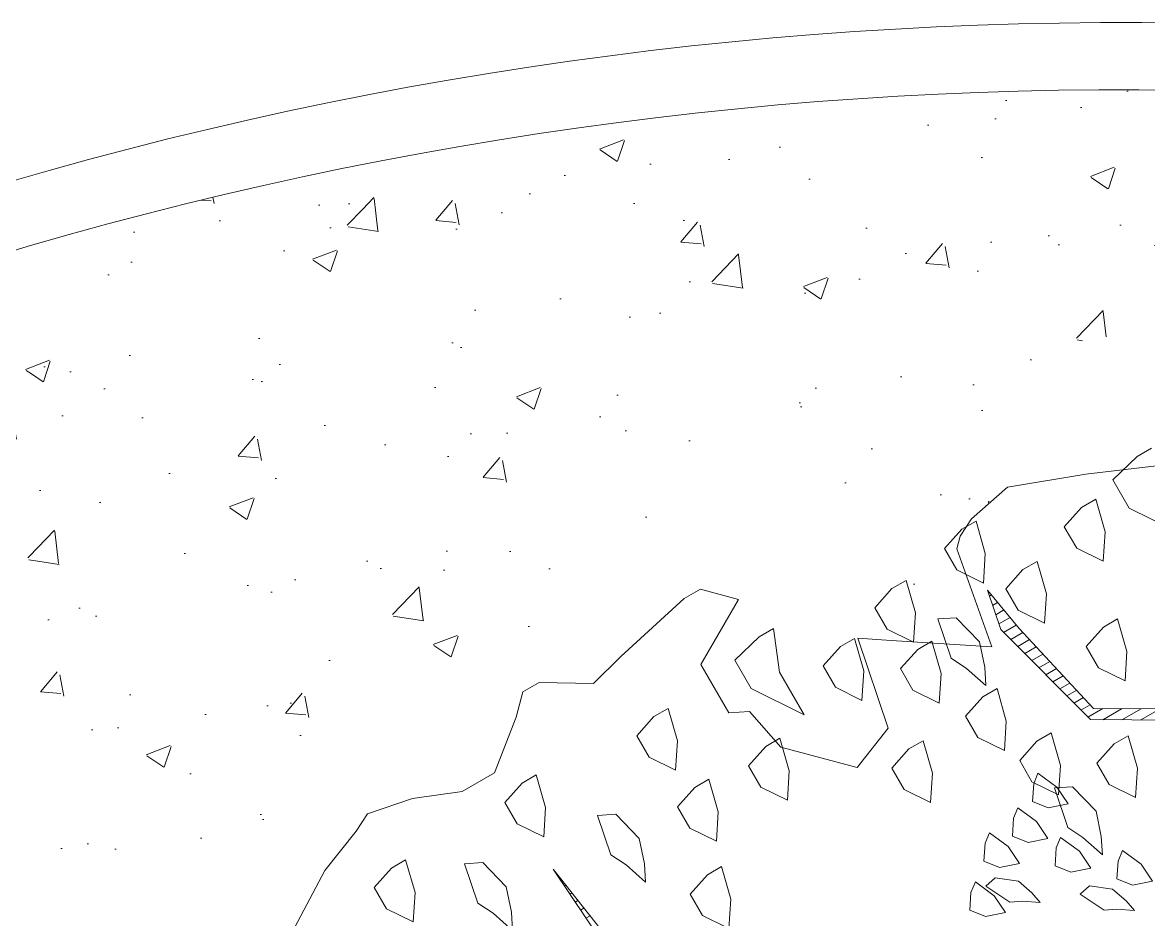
# Model space of a CAD drawing. Header units: metres. Extents: x 12093 to 20303, y 514 to 1412.
# Drawn here: x 19749.478 to 19751.153, y 697.43 to 698.763 of the extents above; entities that cross this region are included whole.
import ezdxf

# ---------------------------------------------------------------- set-up
doc = ezdxf.new("R2010")
doc.units = ezdxf.units.M
for name, color, linetype, lineweight in [('ARBOLES', 52, 'Continuous', 13), ('grass', 64, 'Continuous', 13), ('Layer2', 43, 'Continuous', 20)]:
    doc.layers.add(name, color=color, linetype=linetype, lineweight=lineweight)
pattern_1 = [(50, (19136.99335, 73.14804), (0.36436934, -0.03187817), [0.0381, -0.4191]), (355, (19136.99335, 73.14804), (-0.07048565, 0.38211329), [0.03048, -0.33528]), (100.451, (19137.0237, 73.1454), (0.293885, 0.35023338), [0.03238, -0.35618]), (46.1842, (19136.99335, 73.24964), (0.54215808, -0.08408466), [0.05715, -0.62865]), (96.6356, (19137.03853, 73.24264), (0.47480847, 0.4948511), [0.04857, -0.53427]), (351.184, (19136.99335, 73.24964), (0.4748092, 0.49485024), [0.04572, -0.50292]), (21, (19137.04415, 73.22424), (0.30322976, -0.20453104), [0.0381, -0.4191]), (326, (19137.04415, 73.22424), (0.12360406, 0.36837593), [0.03048, -0.33528]), (71.4514, (19137.06942, 73.2072), (0.42683298, 0.16384572), [0.03238, -0.35618]), (37.5, (19136.99335, 73.14804), (0.006177207, 0.169110078), [0, -0.331216, 0, -0.34036, 0, -0.33655]), (7.5, (19136.99335, 73.14804), (0.133639325, 0.20036115), [0, -0.194056, 0, -0.323596, 0, -0.12827]), (327.5, (19136.88007, 73.14804), (0.27118119, -0.011457488), [0, -0.127, 0, -0.39624, 0, -0.52578]), (317.5, (19136.82927, 73.14804), (0.29625836, 0.05085298), [0, -0.1651, 0, -0.263144, 0, -0.37338])]

# ---------------------------------------------------------------- blocks, each defined once
blk = doc.blocks.new('ghgfghgh')
at = {"layer": 'ARBOLES', "lineweight": 20}
for p, q in [((20001.1866, 665.105), (20001.2163, 665.0689)), ((20001.1992, 665.0679), (20001.1866, 665.105)), ((20001.1885, 665.0994), (20001.1904, 665.1004)), ((20001.1915, 665.0906), (20001.1962, 665.0934)), ((20001.1944, 665.0819), (20001.202, 665.0863)), ((20001.1974, 665.0732), (20001.2078, 665.0792)), ((20001.2834, 664.9835), (20001.1992, 665.0679)), ((20001.2018, 665.0653), (20001.2136, 665.0722)), ((20001.2084, 665.0587), (20001.2197, 665.0652)), ((20001.2163, 665.0689), (20001.2862, 664.994)), ((20001.215, 665.0521), (20001.226, 665.0585)), ((20001.2216, 665.0454), (20001.2324, 665.0517)), ((20001.2282, 665.0388), (20001.2387, 665.0449)), ((20001.2348, 665.0322), (20001.245, 665.0381)), ((20001.2414, 665.0256), (20001.2513, 665.0314)), ((20001.248, 665.019), (20001.2576, 665.0246)), ((20001.2546, 665.0124), (20001.264, 665.0178)), ((20001.2612, 665.0058), (20001.2703, 665.011)), ((20001.2677, 664.9991), (20001.2766, 665.0043)), ((20001.2743, 664.9925), (20001.2829, 664.9975)), ((20001.2809, 664.9859), (20001.2949, 664.9939)), ((20001.2862, 664.994), (20001.3928, 664.9935)), ((20001.2947, 664.9834), (20001.3128, 664.9939)), ((20001.3126, 664.9834), (20001.3307, 664.9938)), ((20001.3306, 664.9833), (20001.3486, 664.9937)), ((20001.39, 664.983), (20001.2834, 664.9835)), ((20000.7793, 664.8432), (20000.9392, 664.6429)), ((20000.9001, 664.6647), (20000.7793, 664.8432)), ((20000.7797, 664.8425), (20000.7798, 664.8425)), ((20000.7848, 664.835), (20000.7855, 664.8354)), ((20000.7899, 664.8275), (20000.7912, 664.8283)), ((20000.795, 664.82), (20000.7969, 664.8211)), ((20000.8, 664.8125), (20000.8026, 664.814)), ((20000.8051, 664.805), (20000.8083, 664.8068)), ((20000.8102, 664.7975), (20000.814, 664.7997))]:
    blk.add_line(p, q, dxfattribs=at)
at = {"layer": 'grass'}
for p, q in [((20001.3403, 665.238), (20001.327, 665.2303)), ((20001.2789, 665.2135), (20001.345, 665.2214)), ((20001.327, 665.2303), (20001.3043, 665.2083)), ((20001.2053, 665.2013), (20001.2789, 665.2135)), ((20001.1718, 665.1719), (20001.2053, 665.2013)), ((20001.3043, 665.2083), (20001.3196, 665.1817)), ((20001.2882, 665.1902), (20001.2749, 665.1825)), ((20001.2969, 665.1597), (20001.2882, 665.1902)), ((20001.2749, 665.1825), (20001.2587, 665.1643)), ((20001.3196, 665.1817), (20001.3692, 665.1572)), ((20001.1611, 665.1556), (20001.1718, 665.1719)), ((20001.1759, 665.1697), (20001.1626, 665.162)), ((20001.1846, 665.1392), (20001.1759, 665.1697)), ((20001.1626, 665.162), (20001.1465, 665.1438)), ((20001.2587, 665.1643), (20001.2703, 665.1444)), ((20001.2951, 665.1321), (20001.2969, 665.1597)), ((20001.1579, 665.1437), (20001.1611, 665.1556)), ((20001.1465, 665.1438), (20001.158, 665.1239)), ((20001.1908, 665.0517), (20001.1579, 665.1437)), ((20001.1828, 665.1116), (20001.1846, 665.1392)), ((20001.2703, 665.1444), (20001.2951, 665.1321)), ((20001.2332, 665.1318), (20001.2199, 665.1242)), ((20001.2419, 665.1014), (20001.2332, 665.1318)), ((20001.158, 665.1239), (20001.1828, 665.1116)), ((20001.2199, 665.1242), (20001.2038, 665.106)), ((20000.9024, 665.097), (20000.9175, 665.1057)), ((20000.9175, 665.1057), (20000.9533, 665.0962)), ((20001.0971, 665.1065), (20001.081, 665.0883)), ((20001.1104, 665.1141), (20001.0971, 665.1065)), ((20001.1191, 665.0837), (20001.1104, 665.1141)), ((20001.2038, 665.106), (20001.2153, 665.086)), ((20000.843, 665.0426), (20000.9024, 665.097)), ((20000.9533, 665.0962), (20000.9178, 665.0353)), ((20001.2401, 665.0738), (20001.2419, 665.1014)), ((20001.081, 665.0883), (20001.0925, 665.0684)), ((20001.1173, 665.0561), (20001.1191, 665.0837)), ((20001.2153, 665.086), (20001.2401, 665.0738)), ((20001.1401, 665.0781), (20001.1572, 665.0791)), ((20001.1526, 665.041), (20001.1401, 665.0781)), ((20001.1572, 665.0791), (20001.1792, 665.0564)), ((20001.3087, 665.0779), (20001.2954, 665.0702)), ((20001.3174, 665.0475), (20001.3087, 665.0779)), ((20000.9859, 665.0688), (20000.9726, 665.0612)), ((20000.9918, 665.0279), (20000.9859, 665.0688)), ((20001.0925, 665.0684), (20001.1173, 665.0561)), ((20001.2954, 665.0702), (20001.2792, 665.052)), ((20000.9726, 665.0612), (20000.9498, 665.0392)), ((20001.0488, 665.052), (20001.0327, 665.0338)), ((20001.0621, 665.0596), (20001.0488, 665.052)), ((20001.0708, 665.0292), (20001.0621, 665.0596)), ((20001.0651, 665.0598), (20001.0965, 665.0578)), ((20001.0936, 664.9754), (20001.0651, 665.0598)), ((20001.0965, 665.0578), (20001.1908, 665.0517)), ((20001.1345, 665.0571), (20001.1212, 665.0494)), ((20001.1432, 665.0267), (20001.1345, 665.0571)), ((20001.1792, 665.0564), (20001.1841, 665.0326)), ((20001.2792, 665.052), (20001.2908, 665.0321)), ((20000.8171, 665.0175), (20000.843, 665.0426)), ((20001.1212, 665.0494), (20001.1051, 665.0313)), ((20001.3156, 665.0198), (20001.3174, 665.0475)), ((20000.9178, 665.0353), (20000.944, 664.9899)), ((20000.9178, 665.0353), (20000.9178, 665.0353)), ((20000.9498, 665.0392), (20000.9652, 665.0126)), ((20001.0327, 665.0338), (20001.0442, 665.0139)), ((20001.1051, 665.0313), (20001.1166, 665.0113)), ((20001.167, 665.0315), (20001.1526, 665.041)), ((20001.1851, 665.0154), (20001.167, 665.0315)), ((20001.1841, 665.0326), (20001.1851, 665.0154)), ((20001.2908, 665.0321), (20001.3156, 665.0198)), ((20001.0148, 664.988), (20000.9918, 665.0279)), ((20001.069, 665.0016), (20001.0708, 665.0292)), ((20001.1414, 664.9991), (20001.1432, 665.0267)), ((20000.7447, 664.9858), (20000.7511, 665.0097)), ((20000.7511, 665.0097), (20000.7662, 665.0184)), ((20000.7662, 665.0184), (20000.8171, 665.0175)), ((20000.9652, 665.0126), (20001.0148, 664.988)), ((20001.0442, 665.0139), (20001.069, 665.0016)), ((20001.1166, 665.0113), (20001.1414, 664.9991)), ((20001.1956, 665.0126), (20001.1823, 665.0049)), ((20001.2043, 664.9822), (20001.1956, 665.0126)), ((20001.1823, 665.0049), (20001.1662, 664.9868)), ((20000.8872, 664.9941), (20000.8739, 664.9864)), ((20000.8959, 664.9637), (20000.8872, 664.9941)), ((20000.944, 664.9899), (20000.9635, 664.9911)), ((20000.9635, 664.9911), (20000.9929, 664.9576)), ((20000.7243, 664.9337), (20000.7447, 664.9858)), ((20000.8739, 664.9864), (20000.8578, 664.9683)), ((20001.1662, 664.9868), (20001.1777, 664.9668)), ((20001.2025, 664.9546), (20001.2043, 664.9822)), ((20000.8578, 664.9683), (20000.8693, 664.9483)), ((20001.0645, 664.9385), (20001.0936, 664.9754)), ((20001.2463, 664.971), (20001.233, 664.9633)), ((20001.255, 664.9405), (20001.2463, 664.971)), ((20001.3187, 664.9684), (20001.3054, 664.9607)), ((20001.3274, 664.938), (20001.3187, 664.9684)), ((20000.8941, 664.9361), (20000.8959, 664.9637)), ((20000.9787, 664.9583), (20000.9626, 664.9402)), ((20000.992, 664.966), (20000.9787, 664.9583)), ((20001.0007, 664.9356), (20000.992, 664.966)), ((20000.9929, 664.9576), (20001.0645, 664.9385)), ((20001.1263, 664.9638), (20001.113, 664.9561)), ((20001.135, 664.9333), (20001.1263, 664.9638)), ((20001.1777, 664.9668), (20001.2025, 664.9546)), ((20001.233, 664.9633), (20001.2169, 664.9451)), ((20001.3054, 664.9607), (20001.2893, 664.9426)), ((20000.8693, 664.9483), (20000.8941, 664.9361)), ((20001.113, 664.9561), (20001.0969, 664.9379)), ((20000.9626, 664.9402), (20000.9741, 664.9202)), ((20001.0969, 664.9379), (20001.1084, 664.918)), ((20001.2169, 664.9451), (20001.2284, 664.9252)), ((20001.2532, 664.9129), (20001.255, 664.9405)), ((20001.2893, 664.9426), (20001.3008, 664.9226)), ((20001.3256, 664.9104), (20001.3274, 664.938)), ((20000.6941, 664.9162), (20000.7243, 664.9337)), ((20000.7636, 664.9317), (20000.7503, 664.924)), ((20000.7723, 664.9012), (20000.7636, 664.9317)), ((20000.9255, 664.9276), (20000.9123, 664.9199)), ((20000.9343, 664.8972), (20000.9255, 664.9276)), ((20000.999, 664.908), (20001.0007, 664.9356)), ((20001.1332, 664.9057), (20001.135, 664.9333)), ((20001.2284, 664.9252), (20001.2532, 664.9129)), ((20001.234, 664.9332), (20001.23, 664.9234)), ((20001.2516, 664.9203), (20001.234, 664.9332)), ((20000.6475, 664.9095), (20000.6941, 664.9162)), ((20000.7503, 664.924), (20000.7342, 664.9058)), ((20000.9123, 664.9199), (20000.8961, 664.9018)), ((20000.9741, 664.9202), (20000.999, 664.908)), ((20001.1084, 664.918), (20001.1332, 664.9057)), ((20001.23, 664.9234), (20001.2289, 664.9067)), ((20001.2494, 664.9195), (20001.2665, 664.9206)), ((20001.2619, 664.8825), (20001.2494, 664.9195)), ((20001.2623, 664.9045), (20001.2516, 664.9203)), ((20001.2665, 664.9206), (20001.2885, 664.8978)), ((20001.3008, 664.9226), (20001.3256, 664.9104)), ((20000.6053, 664.8952), (20000.6475, 664.9095)), ((20000.7342, 664.9058), (20000.7458, 664.8859)), ((20001.2289, 664.9067), (20001.2436, 664.9007)), ((20001.2436, 664.9007), (20001.2623, 664.9045)), ((20000.5946, 664.8789), (20000.6053, 664.8952)), ((20000.7706, 664.8736), (20000.7723, 664.9012)), ((20000.8209, 664.8938), (20000.8381, 664.8949)), ((20000.8335, 664.8567), (20000.8209, 664.8938)), ((20000.8381, 664.8949), (20000.8601, 664.8721)), ((20000.8961, 664.9018), (20000.9077, 664.8818)), ((20000.9325, 664.8696), (20000.9343, 664.8972)), ((20001.2151, 664.9009), (20001.2111, 664.8911)), ((20001.2327, 664.888), (20001.2151, 664.9009)), ((20001.2885, 664.8978), (20001.2934, 664.874)), ((20000.7458, 664.8859), (20000.7706, 664.8736)), ((20001.2111, 664.8911), (20001.21, 664.8744)), ((20001.2434, 664.8722), (20001.2327, 664.888)), ((20000.5655, 664.842), (20000.5946, 664.8789)), ((20000.9077, 664.8818), (20000.9325, 664.8696)), ((20001.1884, 664.8775), (20001.1844, 664.8677)), ((20001.206, 664.8646), (20001.1884, 664.8775)), ((20001.21, 664.8744), (20001.2247, 664.8684)), ((20001.2552, 664.8731), (20001.2512, 664.8633)), ((20001.2728, 664.8601), (20001.2552, 664.8731)), ((20001.2762, 664.873), (20001.2619, 664.8825)), ((20001.2944, 664.8569), (20001.2762, 664.873)), ((20001.2934, 664.874), (20001.2944, 664.8569)), ((20000.8601, 664.8721), (20000.865, 664.8483)), ((20001.1844, 664.8677), (20001.1833, 664.851)), ((20001.2167, 664.8488), (20001.206, 664.8646)), ((20001.2247, 664.8684), (20001.2434, 664.8722)), ((20001.2512, 664.8633), (20001.2501, 664.8466)), ((20000.6411, 664.8521), (20000.6279, 664.8444)), ((20000.6499, 664.8216), (20000.6411, 664.8521)), ((20000.8478, 664.8473), (20000.8335, 664.8567)), ((20001.2835, 664.8443), (20001.2728, 664.8601)), ((20001.3131, 664.8608), (20001.3091, 664.851)), ((20001.3307, 664.8479), (20001.3131, 664.8608)), ((20000.5268, 664.7692), (20000.5655, 664.842)), ((20000.6279, 664.8444), (20000.6117, 664.8262)), ((20000.6964, 664.8485), (20000.7135, 664.8495)), ((20000.7089, 664.8114), (20000.6964, 664.8485)), ((20000.7135, 664.8495), (20000.7355, 664.8268)), ((20000.866, 664.8312), (20000.8478, 664.8473)), ((20000.865, 664.8483), (20000.866, 664.8312)), ((20000.9373, 664.8458), (20000.924, 664.8381)), ((20000.946, 664.8153), (20000.9373, 664.8458)), ((20001.1833, 664.851), (20001.198, 664.845)), ((20001.198, 664.845), (20001.2167, 664.8488)), ((20001.2501, 664.8466), (20001.2648, 664.8405)), ((20001.2648, 664.8405), (20001.2835, 664.8443)), ((20001.3091, 664.851), (20001.308, 664.8343)), ((20001.3414, 664.8321), (20001.3307, 664.8479)), ((20000.924, 664.8381), (20000.9079, 664.8199)), ((20001.1753, 664.8314), (20001.1712, 664.8216)), ((20001.1929, 664.8185), (20001.1753, 664.8314)), ((20001.1851, 664.8274), (20001.194, 664.8352)), ((20001.194, 664.8352), (20001.2156, 664.8321)), ((20001.2156, 664.8321), (20001.2283, 664.8212)), ((20001.308, 664.8343), (20001.3227, 664.8283)), ((20001.3227, 664.8283), (20001.3414, 664.8321)), ((20000.6117, 664.8262), (20000.6233, 664.8063)), ((20000.6481, 664.794), (20000.6499, 664.8216)), ((20000.7355, 664.8268), (20000.7404, 664.803)), ((20000.9079, 664.8199), (20000.9195, 664.8)), ((20001.1712, 664.8216), (20001.1701, 664.8049)), ((20001.2076, 664.8125), (20001.1851, 664.8274)), ((20001.2283, 664.8212), (20001.2361, 664.8122)), ((20001.2735, 664.8198), (20001.2824, 664.8276)), ((20001.296, 664.8049), (20001.2735, 664.8198)), ((20001.2824, 664.8276), (20001.304, 664.8245)), ((20001.304, 664.8245), (20001.3167, 664.8136)), ((20000.7233, 664.802), (20000.7089, 664.8114)), ((20000.9443, 664.7877), (20000.946, 664.8153)), ((20001.2035, 664.8027), (20001.1929, 664.8185)), ((20001.2194, 664.8134), (20001.2076, 664.8125)), ((20001.2361, 664.8122), (20001.2194, 664.8134)), ((20001.3167, 664.8136), (20001.3245, 664.8047)), ((20000.6233, 664.8063), (20000.6481, 664.794)), ((20000.7414, 664.7859), (20000.7233, 664.802)), ((20000.7404, 664.803), (20000.7414, 664.7859)), ((20000.9195, 664.8), (20000.9443, 664.7877)), ((20001.1701, 664.8049), (20001.1848, 664.7989)), ((20001.1848, 664.7989), (20001.2035, 664.8027)), ((20001.3078, 664.8058), (20001.296, 664.8049)), ((20001.3245, 664.8047), (20001.3078, 664.8058))]:
    blk.add_line(p, q, dxfattribs=at)

msp = doc.modelspace()

# ---------------------------------------------------------------- hatches: boundary and pattern name
at = {"layer": 'grass'}
h = msp.add_hatch(dxfattribs=at)
h.set_pattern_fill('AR-CONC', color=256, scale=0.002, style=0)
h.set_pattern_definition(pattern_1)
h.paths.add_polyline_path([(19751.5179, 698.649, 0.072185), (19749.8582, 698.5259), (19750.9131, 698.1901), (19750.9395, 698.2198), (19750.9464, 698.2238), (19750.9541, 698.2355), (19751.0072, 698.2821), (19751.124, 698.3015), (19751.1796, 698.3082), (19751.2003, 698.3282), (19751.2213, 698.3404), (19751.2252, 698.3136), (19751.2287, 698.314), (19751.3026, 698.3247), (19751.3524, 698.3215), (19751.4124, 698.3561), (19751.4913, 698.3857), (19751.4989, 698.3857)])
h = msp.add_hatch(dxfattribs=at)
h.set_pattern_fill('AR-CONC', color=256, scale=0.002, style=0)
h.set_pattern_definition(pattern_1)
h.paths.add_polyline_path([(19749.8582, 698.5259, 0.016253), (19749.4934, 698.4324), (19749.4835, 697.5451), (19749.7848, 697.4592), (19749.801, 697.4897), (19749.8093, 697.5585), (19749.9311, 697.5969), (19749.9925, 697.7123), (19750.0386, 697.7709), (19750.0557, 697.7967), (19750.1226, 697.8194), (19750.1964, 697.83), (19750.2444, 697.8577), (19750.2767, 697.9403), (19750.2868, 697.9782), (19750.3108, 697.9921), (19750.3916, 697.9907), (19750.4327, 698.0304), (19750.5268, 698.1167), (19750.5508, 698.1306), (19750.6076, 698.1154), (19750.5513, 698.0189), (19750.5928, 697.9469), (19750.6238, 697.9488), (19750.6622, 697.9051), (19750.669, 697.909), (19750.673, 697.895), (19750.784, 697.8653), (19750.8301, 697.9239), (19750.7848, 698.0577), (19750.8347, 698.0545), (19750.8664, 698.0525), (19750.8283, 698.0713), (19750.8101, 698.1029), (19750.8356, 698.1317), (19750.8567, 698.1439), (19750.8705, 698.0956), (19750.8677, 698.0524), (19750.8905, 698.0509), (19750.8949, 698.0535), (19750.8957, 698.0506), (19750.9165, 698.0492), (19750.9038, 698.0867), (19750.931, 698.0884), (19750.9659, 698.0523), (19750.9672, 698.046), (19750.9842, 698.0449), (19750.9456, 698.1527), (19750.9322, 698.1593), (19750.9147, 698.1896)])
h.paths.add_polyline_path([(19750.602, 698.025), (19750.6381, 698.0599), (19750.6592, 698.072), (19750.6685, 698.0071), (19750.7051, 697.9439), (19750.6264, 697.9828)], flags=16)
h.paths.add_polyline_path([(19750.7334, 698.0165), (19750.759, 698.0453), (19750.7801, 698.0575), (19750.7939, 698.0092), (19750.7911, 697.9654), (19750.7517, 697.9849)], flags=16)
h = msp.add_hatch(dxfattribs=at)
h.set_pattern_fill('AR-CONC', color=256, scale=0.002, style=0)
h.set_pattern_definition(pattern_1)
h.paths.add_polyline_path([(19749.4934, 698.4324, 0.05714), (19748.2762, 697.9217), (19748.3017, 697.884), (19748.2997, 697.8826), (19749.4835, 697.5451)])
h = msp.add_hatch(dxfattribs=at)
h.set_pattern_fill('AR-CONC', color=256, scale=0.002, style=0)
h.set_pattern_definition(pattern_1)
h.paths.add_polyline_path([(19749.4835, 697.5451), (19748.2997, 697.8826), (19748.1339, 697.7701), (19748.1015, 696.7021), (19749.4619, 696.4028), (19749.4672, 696.4332), (19749.4547, 696.5379), (19749.463, 696.6067), (19749.4726, 696.7562), (19749.475, 696.7763)])

# ---------------------------------------------------------------- linework, layer by layer
at = {"layer": 'Layer2'}
for centre, radius, start, end in [((19751.1121, 692.869), 5.8941, 81.35243, 119.38634), ((19751.1122, 692.8692), 5.794, 81.42153, 119.30607)]:
    msp.add_arc(centre, radius, start, end, dxfattribs=at)

# ---------------------------------------------------------------- block references
at = {"layer": 'Defpoints', "lineweight": 20, "xscale": 1.586003757394792, "yscale": 1.586003757394792, "zscale": 1.586003757394792}
msp.add_blockref('ghgfghgh', (-11971.0441, -356.9396), dxfattribs=at)

doc.saveas('drawing.dxf')
